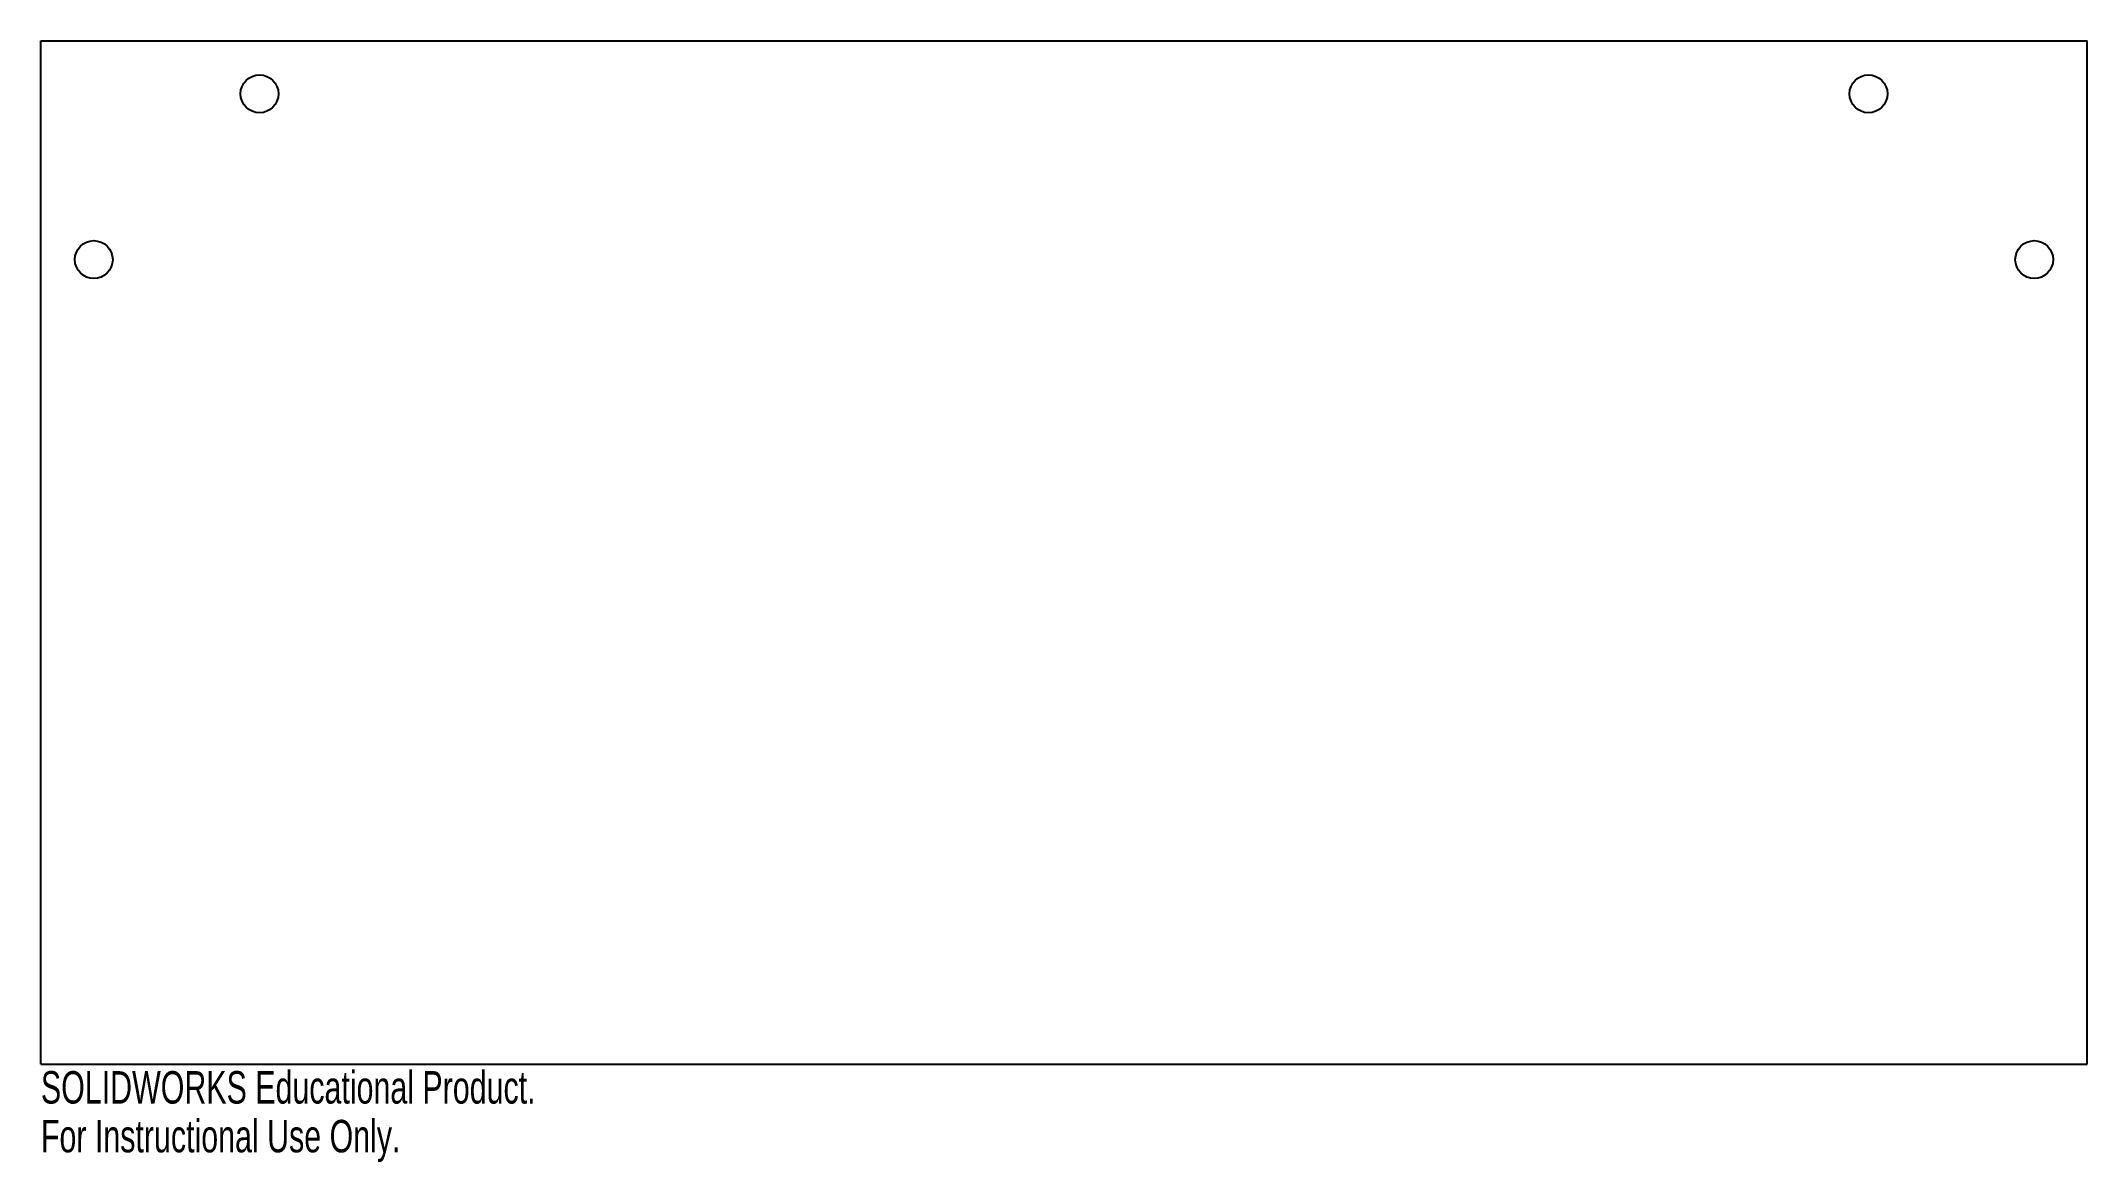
# Model space of a CAD drawing. Header units: inches. Extents: x -6 to 6, y -3.6 to 3.
import ezdxf

# ---------------------------------------------------------------- set-up
doc = ezdxf.new("R2010")
doc.units = ezdxf.units.IN
doc.header["$MEASUREMENT"] = 0
doc.styles.add('SLDTEXTSTYLE0', font='TXT', dxfattribs={"width": 0.7})

msp = doc.modelspace()

# ---------------------------------------------------------------- linework, layer by layer
at = {"color": 7, "linetype": 'Continuous', "lineweight": 25}
for p, q in [((-6, -3), (-6, 3)), ((-6, 3), (6, 3)), ((6, -3), (6, 3)), ((-6, -3), (6, -3))]:
    msp.add_line(p, q, dxfattribs=at)
for centre in [(-4.718, 2.69), (4.718, 2.69), (-5.69, 1.718), (5.69, 1.718)]:
    msp.add_circle(centre, 0.111, dxfattribs=at)

# ---------------------------------------------------------------- texts
at = {"color": 7, "linetype": 'Continuous', "char_height": 0.1903, "attachment_point": 1, "style": 'SLDTEXTSTYLE0'}
for s, insert in [('SOLIDWORKS Educational Product.', (-6, -3.04)), ('For Instructional Use Only.', (-6, -3.326))]:
    msp.add_mtext(s, dxfattribs=dict(at, insert=insert))

doc.saveas('drawing.dxf')
